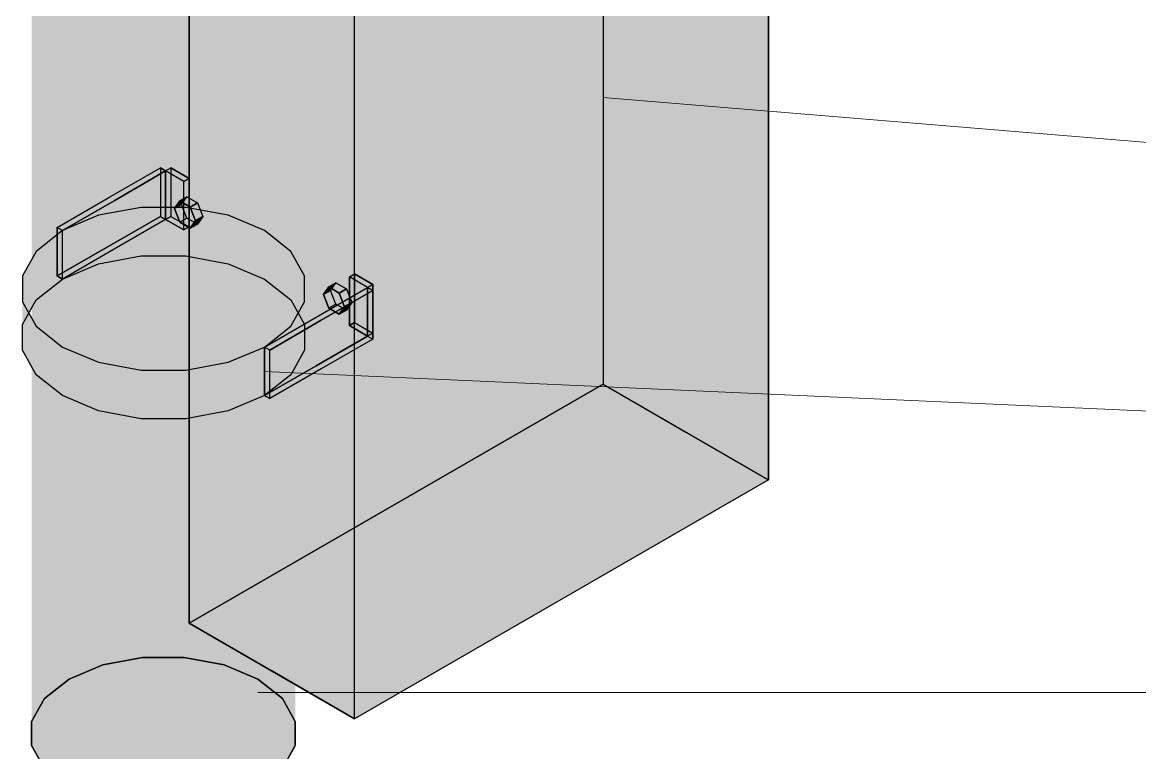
# Model space of a CAD drawing. Header units: metres. Extents: x 0 to 18.2, y -10 to 8.9.
# Drawn here: x 15.216 to 15.801, y 0.657 to 1.039 of the extents above; entities that cross this region are included whole.
import ezdxf

# ---------------------------------------------------------------- set-up
doc = ezdxf.new("R2010")
doc.units = ezdxf.units.M
doc.header["$LTSCALE"] = 0.25
doc.layers.add('ISO-ARISTAS', color=8, linetype='CONTINUOUS')
doc.layers.add('ISO-CONCRETO-SUP', color=254, linetype='CONTINUOUS', true_color=0xe8e8e8)
doc.layers.add('LLAMADAS', color=30, linetype='CONTINUOUS', lineweight=18)

msp = doc.modelspace()

# ---------------------------------------------------------------- linework, layer by layer
at = {"layer": 'ISO-ARISTAS', "color": 250}
for p, q in [((15.30359, 0.98759), (15.30359, 1.25019)), ((15.30359, 1.25019), (15.30359, 0.98759)), ((15.39019, 0.93759), (15.39019, 1.20019)), ((15.39019, 0.93759), (15.39019, 1.20019)), ((15.5201, 1.1322), (15.5201, 1.03814)), ((15.5201, 1.1322), (15.5201, 1.03814)), ((15.5201, 1.1322), (15.5201, 1.03814)), ((15.5201, 1.1322), (15.5201, 1.03814)), ((15.5201, 1.11259), (15.5201, 0.85)), ((15.5201, 1.11259), (15.5201, 0.85)), ((15.30359, 1.0072), (15.30359, 1.10127)), ((15.30359, 1.0072), (15.30359, 1.10127)), ((15.30359, 1.10127), (15.30359, 1.0072)), ((15.30359, 1.10127), (15.30359, 1.0072)), ((15.6067, 0.98814), (15.6067, 1.0822)), ((15.6067, 0.98814), (15.6067, 1.0822)), ((15.6067, 1.0822), (15.6067, 0.98814)), ((15.6067, 1.0822), (15.6067, 0.98814)), ((15.6067, 0.8), (15.6067, 1.06259)), ((15.6067, 1.06259), (15.6067, 0.8)), ((15.39019, 0.9572), (15.39019, 1.05127)), ((15.39019, 0.9572), (15.39019, 1.05127)), ((15.39019, 0.9572), (15.39019, 1.05127)), ((15.39019, 0.9572), (15.39019, 1.05127)), ((15.5201, 1.03814), (15.5201, 0.94407)), ((15.5201, 1.03814), (15.5201, 0.94407)), ((15.5201, 1.03814), (15.5201, 0.94407)), ((15.5201, 1.03814), (15.5201, 0.94407)), ((15.30359, 0.91314), (15.30359, 1.0072)), ((15.30359, 0.91314), (15.30359, 1.0072)), ((15.30359, 1.0072), (15.30359, 0.91314)), ((15.30359, 1.0072), (15.30359, 0.91314)), ((15.6067, 0.89407), (15.6067, 0.98814)), ((15.6067, 0.89407), (15.6067, 0.98814)), ((15.6067, 0.98814), (15.6067, 0.89407)), ((15.6067, 0.98814), (15.6067, 0.89407)), ((15.30359, 0.725), (15.30359, 0.98759)), ((15.30359, 0.98759), (15.30359, 0.725)), ((15.26158, 0.94762), (15.28856, 0.9632)), ((15.26158, 0.94762), (15.28856, 0.9632)), ((15.26433, 0.94603), (15.29131, 0.96161)), ((15.29131, 0.96161), (15.26433, 0.94603)), ((15.29131, 0.96161), (15.28856, 0.9632)), ((15.28856, 0.9632), (15.28856, 0.9378)), ((15.28856, 0.9632), (15.28856, 0.9378)), ((15.28856, 0.9632), (15.29131, 0.96161)), ((15.29131, 0.96161), (15.29406, 0.9632)), ((15.29131, 0.96161), (15.29406, 0.9632)), ((15.29131, 0.93621), (15.29131, 0.96161)), ((15.29131, 0.93621), (15.29131, 0.96161)), ((15.30084, 0.95611), (15.29131, 0.96161)), ((15.29131, 0.96161), (15.29131, 0.93621)), ((15.29131, 0.96161), (15.29131, 0.93621)), ((15.30084, 0.95611), (15.29131, 0.96161)), ((15.29406, 0.9632), (15.29406, 0.9378)), ((15.30359, 0.9577), (15.29406, 0.9632)), ((15.29406, 0.9632), (15.29406, 0.9378)), ((15.29406, 0.9632), (15.30359, 0.9577)), ((15.30084, 0.95611), (15.30359, 0.9577)), ((15.30359, 0.9577), (15.30084, 0.95611)), ((15.30084, 0.93071), (15.30084, 0.95611)), ((15.30084, 0.93071), (15.30084, 0.95611)), ((15.30359, 0.9323), (15.30359, 0.9577)), ((15.30359, 0.9577), (15.30359, 0.9323)), ((15.39019, 0.86314), (15.39019, 0.9572)), ((15.39019, 0.86314), (15.39019, 0.9572)), ((15.39019, 0.86314), (15.39019, 0.9572)), ((15.39019, 0.86314), (15.39019, 0.9572)), ((15.23459, 0.93204), (15.26158, 0.94762)), ((15.23459, 0.93204), (15.26158, 0.94762)), ((15.3024, 0.94806), (15.29867, 0.94591)), ((15.29867, 0.94591), (15.3024, 0.94806)), ((15.29962, 0.94412), (15.3024, 0.94806)), ((15.29962, 0.94412), (15.3024, 0.94806)), ((15.3024, 0.94806), (15.30795, 0.94486)), ((15.3024, 0.94806), (15.30795, 0.94486)), ((15.23734, 0.93045), (15.26433, 0.94603)), ((15.26433, 0.94603), (15.23734, 0.93045)), ((15.27848, 0.94255), (15.25625, 0.93838)), ((15.30185, 0.94255), (15.27848, 0.94255)), ((15.29867, 0.94591), (15.2959, 0.94197)), ((15.2959, 0.94197), (15.29867, 0.94591)), ((15.29962, 0.94412), (15.2959, 0.94197)), ((15.2959, 0.94197), (15.29962, 0.94412)), ((15.2959, 0.94197), (15.29867, 0.93481)), ((15.29867, 0.93481), (15.2959, 0.94197)), ((15.29867, 0.94591), (15.30422, 0.94271)), ((15.30422, 0.94271), (15.29867, 0.94591)), ((15.3024, 0.93696), (15.29962, 0.94412)), ((15.3024, 0.93696), (15.29962, 0.94412)), ((15.32408, 0.93838), (15.30185, 0.94255)), ((15.30795, 0.94486), (15.30422, 0.94271)), ((15.30422, 0.94271), (15.30795, 0.94486)), ((15.30422, 0.94271), (15.307, 0.93556)), ((15.307, 0.93556), (15.30422, 0.94271)), ((15.30795, 0.94486), (15.31072, 0.93771)), ((15.30795, 0.94486), (15.31072, 0.93771)), ((15.5201, 0.94407), (15.5201, 0.85)), ((15.5201, 0.94407), (15.5201, 0.85)), ((15.5201, 0.94407), (15.5201, 0.85)), ((15.5201, 0.94407), (15.5201, 0.85)), ((15.25625, 0.93838), (15.23734, 0.93045)), ((15.26158, 0.92222), (15.28856, 0.9378)), ((15.28856, 0.9378), (15.26158, 0.92222)), ((15.29131, 0.93621), (15.26433, 0.92063)), ((15.29131, 0.93621), (15.26433, 0.92063)), ((15.28856, 0.9378), (15.29131, 0.93621)), ((15.28856, 0.9378), (15.29131, 0.93621)), ((15.29131, 0.93621), (15.29406, 0.9378)), ((15.29406, 0.9378), (15.29131, 0.93621)), ((15.30084, 0.93071), (15.29131, 0.93621)), ((15.29131, 0.93621), (15.30084, 0.93071)), ((15.29406, 0.9378), (15.30359, 0.9323)), ((15.29406, 0.9378), (15.30359, 0.9323)), ((15.29867, 0.93481), (15.3024, 0.93696)), ((15.3024, 0.93696), (15.29867, 0.93481)), ((15.30795, 0.93376), (15.3024, 0.93696)), ((15.30795, 0.93376), (15.3024, 0.93696)), ((15.30422, 0.93161), (15.307, 0.93556)), ((15.307, 0.93556), (15.30422, 0.93161)), ((15.307, 0.93556), (15.31072, 0.93771)), ((15.31072, 0.93771), (15.307, 0.93556)), ((15.31072, 0.93771), (15.30795, 0.93376)), ((15.31072, 0.93771), (15.30795, 0.93376)), ((15.34299, 0.93045), (15.32408, 0.93838)), ((15.39019, 0.675), (15.39019, 0.93759)), ((15.39019, 0.675), (15.39019, 0.93759)), ((15.23734, 0.93045), (15.2236, 0.91953)), ((15.23459, 0.90664), (15.23459, 0.93204)), ((15.23734, 0.93045), (15.23459, 0.93204)), ((15.23734, 0.93045), (15.23459, 0.93204)), ((15.23459, 0.93204), (15.23459, 0.90664)), ((15.23734, 0.90505), (15.23734, 0.93045)), ((15.23734, 0.90505), (15.23734, 0.93045)), ((15.29867, 0.93481), (15.30422, 0.93161)), ((15.30422, 0.93161), (15.29867, 0.93481)), ((15.30359, 0.9323), (15.30084, 0.93071)), ((15.30359, 0.9323), (15.30084, 0.93071)), ((15.30422, 0.93161), (15.30795, 0.93376)), ((15.30795, 0.93376), (15.30422, 0.93161)), ((15.35673, 0.91953), (15.34299, 0.93045)), ((15.2236, 0.91953), (15.21638, 0.9067)), ((15.23459, 0.90664), (15.26158, 0.92222)), ((15.26158, 0.92222), (15.23459, 0.90664)), ((15.26433, 0.92063), (15.23734, 0.90505)), ((15.26433, 0.92063), (15.23734, 0.90505)), ((15.36396, 0.9067), (15.35673, 0.91953)), ((15.23734, 0.90505), (15.25625, 0.91298)), ((15.25625, 0.91298), (15.27848, 0.91715)), ((15.27848, 0.91715), (15.30185, 0.91715)), ((15.30185, 0.91715), (15.32408, 0.91298)), ((15.30359, 0.81907), (15.30359, 0.91314)), ((15.30359, 0.81907), (15.30359, 0.91314)), ((15.30359, 0.91314), (15.30359, 0.81907)), ((15.30359, 0.91314), (15.30359, 0.81907)), ((15.32408, 0.91298), (15.34299, 0.90505)), ((15.21638, 0.9067), (15.21638, 0.8932)), ((15.23734, 0.90505), (15.23459, 0.90664)), ((15.23459, 0.90664), (15.23734, 0.90505)), ((15.36396, 0.8932), (15.36396, 0.9067)), ((15.38744, 0.90611), (15.39019, 0.9077)), ((15.38744, 0.90611), (15.39019, 0.9077)), ((15.38744, 0.88071), (15.38744, 0.90611)), ((15.39697, 0.90061), (15.38744, 0.90611)), ((15.38744, 0.90611), (15.38744, 0.88071)), ((15.39697, 0.90061), (15.38744, 0.90611)), ((15.39019, 0.9077), (15.39019, 0.8823)), ((15.39972, 0.9022), (15.39019, 0.9077)), ((15.39019, 0.9077), (15.39019, 0.8823)), ((15.39019, 0.9077), (15.39972, 0.9022)), ((15.2236, 0.89413), (15.23734, 0.90505)), ((15.34299, 0.90505), (15.35673, 0.89413)), ((15.36998, 0.88503), (15.39697, 0.90061)), ((15.36998, 0.88503), (15.39697, 0.90061)), ((15.37661, 0.90091), (15.37384, 0.89697)), ((15.37384, 0.89697), (15.37661, 0.90091)), ((15.38034, 0.90306), (15.37661, 0.90091)), ((15.37661, 0.90091), (15.38034, 0.90306)), ((15.37661, 0.90091), (15.38216, 0.89771)), ((15.38216, 0.89771), (15.37661, 0.90091)), ((15.37756, 0.89912), (15.38034, 0.90306)), ((15.37756, 0.89912), (15.38034, 0.90306)), ((15.38034, 0.90306), (15.38589, 0.89986)), ((15.38034, 0.90306), (15.38589, 0.89986)), ((15.39697, 0.90061), (15.39972, 0.9022)), ((15.39972, 0.9022), (15.39697, 0.90061)), ((15.39697, 0.87521), (15.39697, 0.90061)), ((15.39697, 0.87521), (15.39697, 0.90061)), ((15.39972, 0.89903), (15.39697, 0.90061)), ((15.39697, 0.90061), (15.39697, 0.87521)), ((15.39697, 0.90061), (15.39697, 0.87521)), ((15.39697, 0.90061), (15.39972, 0.89903)), ((15.39972, 0.8768), (15.39972, 0.9022)), ((15.39972, 0.9022), (15.39972, 0.8768)), ((15.37273, 0.88344), (15.39972, 0.89903)), ((15.39972, 0.89903), (15.37273, 0.88344)), ((15.37756, 0.89912), (15.37384, 0.89697)), ((15.37384, 0.89697), (15.37756, 0.89912)), ((15.37384, 0.89697), (15.37661, 0.88981)), ((15.37661, 0.88981), (15.37384, 0.89697)), ((15.38034, 0.89196), (15.37756, 0.89912)), ((15.38034, 0.89196), (15.37756, 0.89912)), ((15.38589, 0.89986), (15.38216, 0.89771)), ((15.38216, 0.89771), (15.38589, 0.89986)), ((15.38216, 0.89771), (15.38494, 0.89056)), ((15.38494, 0.89056), (15.38216, 0.89771)), ((15.38589, 0.89986), (15.38866, 0.89271)), ((15.38589, 0.89986), (15.38866, 0.89271)), ((15.39972, 0.87363), (15.39972, 0.89903)), ((15.39972, 0.89903), (15.39972, 0.87363)), ((15.21638, 0.8813), (15.2236, 0.89413)), ((15.21638, 0.8932), (15.2236, 0.88037)), ((15.35673, 0.89413), (15.36396, 0.8813)), ((15.35673, 0.88037), (15.36396, 0.8932)), ((15.37661, 0.88981), (15.38034, 0.89196)), ((15.38034, 0.89196), (15.37661, 0.88981)), ((15.37661, 0.88981), (15.38216, 0.88661)), ((15.38216, 0.88661), (15.37661, 0.88981)), ((15.38589, 0.88876), (15.38034, 0.89196)), ((15.38589, 0.88876), (15.38034, 0.89196)), ((15.38216, 0.88661), (15.38494, 0.89056)), ((15.38494, 0.89056), (15.38216, 0.88661)), ((15.38216, 0.88661), (15.38589, 0.88876)), ((15.38589, 0.88876), (15.38216, 0.88661)), ((15.38494, 0.89056), (15.38866, 0.89271)), ((15.38866, 0.89271), (15.38494, 0.89056)), ((15.38866, 0.89271), (15.38589, 0.88876)), ((15.38866, 0.89271), (15.38589, 0.88876)), ((15.6067, 0.8), (15.6067, 0.89407)), ((15.6067, 0.8), (15.6067, 0.89407)), ((15.6067, 0.89407), (15.6067, 0.8)), ((15.6067, 0.89407), (15.6067, 0.8)), ((15.34299, 0.86945), (15.36998, 0.88503)), ((15.34299, 0.86945), (15.36998, 0.88503)), ((15.34574, 0.86786), (15.37273, 0.88344)), ((15.37273, 0.88344), (15.34574, 0.86786)), ((15.21638, 0.8678), (15.21638, 0.8813)), ((15.2236, 0.88037), (15.23734, 0.86945)), ((15.34299, 0.86945), (15.35673, 0.88037)), ((15.36396, 0.8813), (15.36396, 0.8678)), ((15.38744, 0.88071), (15.39019, 0.8823)), ((15.39019, 0.8823), (15.38744, 0.88071)), ((15.39697, 0.87521), (15.38744, 0.88071)), ((15.38744, 0.88071), (15.39697, 0.87521)), ((15.39019, 0.8823), (15.39972, 0.8768)), ((15.39019, 0.8823), (15.39972, 0.8768)), ((15.39972, 0.8768), (15.39697, 0.87521)), ((15.39972, 0.8768), (15.39697, 0.87521)), ((15.36998, 0.85963), (15.39697, 0.87521)), ((15.39697, 0.87521), (15.36998, 0.85963)), ((15.39972, 0.87363), (15.37273, 0.85804)), ((15.39972, 0.87363), (15.37273, 0.85804)), ((15.39697, 0.87521), (15.39972, 0.87363)), ((15.39697, 0.87521), (15.39972, 0.87363)), ((15.2236, 0.85497), (15.21638, 0.8678)), ((15.23734, 0.86945), (15.25625, 0.86152)), ((15.32408, 0.86152), (15.34299, 0.86945)), ((15.34299, 0.84405), (15.34299, 0.86945)), ((15.34574, 0.86786), (15.34299, 0.86945)), ((15.34574, 0.86786), (15.34299, 0.86945)), ((15.34299, 0.86945), (15.34299, 0.84405)), ((15.34574, 0.84246), (15.34574, 0.86786)), ((15.34574, 0.84246), (15.34574, 0.86786)), ((15.36396, 0.8678), (15.35673, 0.85497)), ((15.25625, 0.86152), (15.27848, 0.85735)), ((15.30185, 0.85735), (15.32408, 0.86152)), ((15.34299, 0.84405), (15.36998, 0.85963)), ((15.36998, 0.85963), (15.34299, 0.84405)), ((15.39019, 0.76907), (15.39019, 0.86314)), ((15.39019, 0.76907), (15.39019, 0.86314)), ((15.39019, 0.76907), (15.39019, 0.86314)), ((15.39019, 0.76907), (15.39019, 0.86314)), ((15.23734, 0.84405), (15.2236, 0.85497)), ((15.27848, 0.85735), (15.30185, 0.85735)), ((15.35673, 0.85497), (15.34299, 0.84405)), ((15.37273, 0.85804), (15.34574, 0.84246)), ((15.37273, 0.85804), (15.34574, 0.84246)), ((15.30359, 0.725), (15.5201, 0.85)), ((15.5201, 0.85), (15.30359, 0.725)), ((15.44793, 0.80833), (15.5201, 0.85)), ((15.44793, 0.80833), (15.5201, 0.85)), ((15.5201, 0.85), (15.44793, 0.80833)), ((15.5201, 0.85), (15.44793, 0.80833)), ((15.5201, 0.85), (15.5634, 0.825)), ((15.5201, 0.85), (15.5634, 0.825)), ((15.5201, 0.85), (15.5634, 0.825)), ((15.5201, 0.85), (15.5634, 0.825)), ((15.5201, 0.85), (15.6067, 0.8)), ((15.5201, 0.85), (15.6067, 0.8)), ((15.25625, 0.83612), (15.23734, 0.84405)), ((15.34299, 0.84405), (15.32408, 0.83612)), ((15.34574, 0.84246), (15.34299, 0.84405)), ((15.34299, 0.84405), (15.34574, 0.84246)), ((15.27848, 0.83195), (15.25625, 0.83612)), ((15.32408, 0.83612), (15.30185, 0.83195)), ((15.30185, 0.83195), (15.27848, 0.83195)), ((15.5634, 0.825), (15.6067, 0.8)), ((15.5634, 0.825), (15.6067, 0.8)), ((15.5634, 0.825), (15.6067, 0.8)), ((15.5634, 0.825), (15.6067, 0.8)), ((15.30359, 0.725), (15.30359, 0.81907)), ((15.30359, 0.725), (15.30359, 0.81907)), ((15.30359, 0.81907), (15.30359, 0.725)), ((15.30359, 0.81907), (15.30359, 0.725)), ((15.37576, 0.76667), (15.44793, 0.80833)), ((15.37576, 0.76667), (15.44793, 0.80833)), ((15.44793, 0.80833), (15.37576, 0.76667)), ((15.44793, 0.80833), (15.37576, 0.76667)), ((15.6067, 0.8), (15.39019, 0.675)), ((15.6067, 0.8), (15.39019, 0.675)), ((15.6067, 0.8), (15.53453, 0.75833)), ((15.6067, 0.8), (15.53453, 0.75833)), ((15.6067, 0.8), (15.53453, 0.75833)), ((15.6067, 0.8), (15.53453, 0.75833)), ((15.30359, 0.725), (15.37576, 0.76667)), ((15.30359, 0.725), (15.37576, 0.76667)), ((15.37576, 0.76667), (15.30359, 0.725)), ((15.37576, 0.76667), (15.30359, 0.725)), ((15.39019, 0.675), (15.39019, 0.76907)), ((15.39019, 0.675), (15.39019, 0.76907)), ((15.39019, 0.675), (15.39019, 0.76907)), ((15.39019, 0.675), (15.39019, 0.76907)), ((15.53453, 0.75833), (15.46236, 0.71667)), ((15.53453, 0.75833), (15.46236, 0.71667)), ((15.53453, 0.75833), (15.46236, 0.71667)), ((15.53453, 0.75833), (15.46236, 0.71667)), ((15.39019, 0.675), (15.30359, 0.725)), ((15.34689, 0.7), (15.30359, 0.725)), ((15.34689, 0.7), (15.30359, 0.725)), ((15.30359, 0.725), (15.34689, 0.7)), ((15.30359, 0.725), (15.34689, 0.7)), ((15.30359, 0.725), (15.39019, 0.675)), ((15.46236, 0.71667), (15.39019, 0.675)), ((15.46236, 0.71667), (15.39019, 0.675)), ((15.46236, 0.71667), (15.39019, 0.675)), ((15.46236, 0.71667), (15.39019, 0.675)), ((15.25847, 0.70316), (15.2408, 0.69575)), ((15.2408, 0.69575), (15.25847, 0.70316)), ((15.27925, 0.70706), (15.25847, 0.70316)), ((15.25847, 0.70316), (15.27925, 0.70706)), ((15.30109, 0.70706), (15.27925, 0.70706)), ((15.27925, 0.70706), (15.30109, 0.70706)), ((15.32186, 0.70316), (15.30109, 0.70706)), ((15.30109, 0.70706), (15.32186, 0.70316)), ((15.33953, 0.69575), (15.32186, 0.70316)), ((15.32186, 0.70316), (15.33953, 0.69575)), ((15.2408, 0.69575), (15.22796, 0.68555)), ((15.22796, 0.68555), (15.2408, 0.69575)), ((15.35237, 0.68555), (15.33953, 0.69575)), ((15.33953, 0.69575), (15.35237, 0.68555)), ((15.39019, 0.675), (15.34689, 0.7)), ((15.39019, 0.675), (15.34689, 0.7)), ((15.34689, 0.7), (15.39019, 0.675)), ((15.34689, 0.7), (15.39019, 0.675)), ((15.22796, 0.68555), (15.22122, 0.67356)), ((15.22122, 0.67356), (15.22796, 0.68555)), ((15.35912, 0.67356), (15.35237, 0.68555)), ((15.35237, 0.68555), (15.35912, 0.67356)), ((15.22122, 0.67356), (15.22122, 0.66094)), ((15.22122, 0.66094), (15.22122, 0.67356)), ((15.35912, 0.66094), (15.35912, 0.67356)), ((15.35912, 0.67356), (15.35912, 0.66094)), ((15.22122, 0.66094), (15.22796, 0.64895)), ((15.22796, 0.64895), (15.22122, 0.66094)), ((15.35237, 0.64895), (15.35912, 0.66094)), ((15.35912, 0.66094), (15.35237, 0.64895))]:
    msp.add_line(p, q, dxfattribs=at)
at = {"layer": 'ISO-CONCRETO-SUP', "true_color": 0x575d65}
for points in [[(15.5201, 1.11259), (15.30359, 0.98759), (15.5201, 1.37519), (15.30359, 1.25019)], [(15.6067, 1.06259), (15.39019, 0.93759), (15.6067, 1.32519), (15.39019, 1.20019)], [(15.37576, 1.04887), (15.30359, 1.0072), (15.37576, 1.14294), (15.30359, 1.10127)], [(15.37576, 1.04887), (15.30359, 1.0072), (15.37576, 1.14294), (15.30359, 1.10127)], [(15.53453, 1.04054), (15.46236, 0.99887), (15.53453, 1.13461), (15.46236, 1.09294)], [(15.53453, 1.04054), (15.46236, 0.99887), (15.53453, 1.13461), (15.46236, 1.09294)], [(15.5201, 1.03814), (15.44793, 0.99647), (15.5201, 1.1322), (15.44793, 1.09054)], [(15.5201, 1.03814), (15.44793, 0.99647), (15.5201, 1.1322), (15.44793, 1.09054)], [(15.5201, 0.85), (15.30359, 0.725), (15.5201, 1.11259), (15.30359, 0.98759)], [(15.46236, 0.99887), (15.39019, 0.9572), (15.46236, 1.09294), (15.39019, 1.05127)], [(15.46236, 0.99887), (15.39019, 0.9572), (15.46236, 1.09294), (15.39019, 1.05127)], [(15.44793, 0.99647), (15.37576, 0.9548), (15.44793, 1.09054), (15.37576, 1.04887)], [(15.44793, 0.99647), (15.37576, 0.9548), (15.44793, 1.09054), (15.37576, 1.04887)], [(15.6067, 0.98814), (15.53453, 0.94647), (15.6067, 1.0822), (15.53453, 1.04054)], [(15.6067, 0.98814), (15.53453, 0.94647), (15.6067, 1.0822), (15.53453, 1.04054)], [(15.6067, 0.8), (15.39019, 0.675), (15.6067, 1.06259), (15.39019, 0.93759)], [(15.37576, 0.9548), (15.30359, 0.91314), (15.37576, 1.04887), (15.30359, 1.0072)], [(15.37576, 0.9548), (15.30359, 0.91314), (15.37576, 1.04887), (15.30359, 1.0072)], [(15.53453, 0.94647), (15.46236, 0.9048), (15.53453, 1.04054), (15.46236, 0.99887)], [(15.53453, 0.94647), (15.46236, 0.9048), (15.53453, 1.04054), (15.46236, 0.99887)], [(15.5201, 0.94407), (15.44793, 0.9024), (15.5201, 1.03814), (15.44793, 0.99647)], [(15.5201, 0.94407), (15.44793, 0.9024), (15.5201, 1.03814), (15.44793, 0.99647)], [(15.44793, 0.9024), (15.37576, 0.86073), (15.44793, 0.99647), (15.37576, 0.9548)], [(15.44793, 0.9024), (15.37576, 0.86073), (15.44793, 0.99647), (15.37576, 0.9548)], [(15.46236, 0.9048), (15.39019, 0.86314), (15.46236, 0.99887), (15.39019, 0.9572)], [(15.46236, 0.9048), (15.39019, 0.86314), (15.46236, 0.99887), (15.39019, 0.9572)], [(15.6067, 0.89407), (15.53453, 0.8524), (15.6067, 0.98814), (15.53453, 0.94647)], [(15.6067, 0.89407), (15.53453, 0.8524), (15.6067, 0.98814), (15.53453, 0.94647)], [(15.37576, 0.86073), (15.30359, 0.81907), (15.37576, 0.9548), (15.30359, 0.91314)], [(15.37576, 0.86073), (15.30359, 0.81907), (15.37576, 0.9548), (15.30359, 0.91314)], [(15.5201, 0.85), (15.44793, 0.80833), (15.5201, 0.94407), (15.44793, 0.9024)], [(15.5201, 0.85), (15.44793, 0.80833), (15.5201, 0.94407), (15.44793, 0.9024)], [(15.53453, 0.8524), (15.46236, 0.81073), (15.53453, 0.94647), (15.46236, 0.9048)], [(15.53453, 0.8524), (15.46236, 0.81073), (15.53453, 0.94647), (15.46236, 0.9048)], [(15.44793, 0.80833), (15.37576, 0.76667), (15.44793, 0.9024), (15.37576, 0.86073)], [(15.44793, 0.80833), (15.37576, 0.76667), (15.44793, 0.9024), (15.37576, 0.86073)], [(15.46236, 0.81073), (15.39019, 0.76907), (15.46236, 0.9048), (15.39019, 0.86314)], [(15.46236, 0.81073), (15.39019, 0.76907), (15.46236, 0.9048), (15.39019, 0.86314)], [(15.6067, 0.8), (15.53453, 0.75833), (15.6067, 0.89407), (15.53453, 0.8524)], [(15.6067, 0.8), (15.53453, 0.75833), (15.6067, 0.89407), (15.53453, 0.8524)], [(15.37576, 0.76667), (15.30359, 0.725), (15.37576, 0.86073), (15.30359, 0.81907)], [(15.37576, 0.76667), (15.30359, 0.725), (15.37576, 0.86073), (15.30359, 0.81907)], [(15.53453, 0.75833), (15.46236, 0.71667), (15.53453, 0.8524), (15.46236, 0.81073)], [(15.53453, 0.75833), (15.46236, 0.71667), (15.53453, 0.8524), (15.46236, 0.81073)], [(15.46236, 0.71667), (15.39019, 0.675), (15.46236, 0.81073), (15.39019, 0.76907)], [(15.46236, 0.71667), (15.39019, 0.675), (15.46236, 0.81073), (15.39019, 0.76907)]]:
    msp.add_solid(points, dxfattribs=at)
at = {"layer": 'ISO-CONCRETO-SUP', "true_color": 0x616771}
for points in [[(15.30359, 0.98759), (15.39019, 0.93759), (15.30359, 1.25019), (15.39019, 1.20019)], [(15.5201, 1.03814), (15.5634, 1.01314), (15.5201, 1.1322), (15.5634, 1.1072)], [(15.5201, 1.03814), (15.5634, 1.01314), (15.5201, 1.1322), (15.5634, 1.1072)], [(15.5201, 0.85), (15.6067, 0.8), (15.5201, 1.11259), (15.6067, 1.06259)], [(15.5634, 1.01314), (15.6067, 0.98814), (15.5634, 1.1072), (15.6067, 1.0822)], [(15.5634, 1.01314), (15.6067, 0.98814), (15.5634, 1.1072), (15.6067, 1.0822)], [(15.30359, 1.0072), (15.34689, 0.9822), (15.30359, 1.10127), (15.34689, 1.07627)], [(15.30359, 1.0072), (15.34689, 0.9822), (15.30359, 1.10127), (15.34689, 1.07627)], [(15.34689, 0.9822), (15.39019, 0.9572), (15.34689, 1.07627), (15.39019, 1.05127)], [(15.34689, 0.9822), (15.39019, 0.9572), (15.34689, 1.07627), (15.39019, 1.05127)], [(15.5201, 0.94407), (15.5634, 0.91907), (15.5201, 1.03814), (15.5634, 1.01314)], [(15.5201, 0.94407), (15.5634, 0.91907), (15.5201, 1.03814), (15.5634, 1.01314)], [(15.5634, 0.91907), (15.6067, 0.89407), (15.5634, 1.01314), (15.6067, 0.98814)], [(15.5634, 0.91907), (15.6067, 0.89407), (15.5634, 1.01314), (15.6067, 0.98814)], [(15.30359, 0.91314), (15.34689, 0.88814), (15.30359, 1.0072), (15.34689, 0.9822)], [(15.30359, 0.91314), (15.34689, 0.88814), (15.30359, 1.0072), (15.34689, 0.9822)], [(15.30359, 0.725), (15.39019, 0.675), (15.30359, 0.98759), (15.39019, 0.93759)], [(15.34689, 0.88814), (15.39019, 0.86314), (15.34689, 0.9822), (15.39019, 0.9572)], [(15.34689, 0.88814), (15.39019, 0.86314), (15.34689, 0.9822), (15.39019, 0.9572)], [(15.5201, 0.85), (15.5634, 0.825), (15.5201, 0.94407), (15.5634, 0.91907)], [(15.5201, 0.85), (15.5634, 0.825), (15.5201, 0.94407), (15.5634, 0.91907)], [(15.5634, 0.825), (15.6067, 0.8), (15.5634, 0.91907), (15.6067, 0.89407)], [(15.5634, 0.825), (15.6067, 0.8), (15.5634, 0.91907), (15.6067, 0.89407)], [(15.30359, 0.81907), (15.34689, 0.79407), (15.30359, 0.91314), (15.34689, 0.88814)], [(15.30359, 0.81907), (15.34689, 0.79407), (15.30359, 0.91314), (15.34689, 0.88814)], [(15.34689, 0.79407), (15.39019, 0.76907), (15.34689, 0.88814), (15.39019, 0.86314)], [(15.34689, 0.79407), (15.39019, 0.76907), (15.34689, 0.88814), (15.39019, 0.86314)], [(15.30359, 0.725), (15.34689, 0.7), (15.30359, 0.81907), (15.34689, 0.79407)], [(15.30359, 0.725), (15.34689, 0.7), (15.30359, 0.81907), (15.34689, 0.79407)], [(15.34689, 0.7), (15.39019, 0.675), (15.34689, 0.79407), (15.39019, 0.76907)], [(15.34689, 0.7), (15.39019, 0.675), (15.34689, 0.79407), (15.39019, 0.76907)]]:
    msp.add_solid(points, dxfattribs=at)
at = {"layer": 'ISO-CONCRETO-SUP', "true_color": 0x8199b0}
for points in [[(15.22122, 1.13994), (15.22796, 1.12795), (15.22122, 1.04414), (15.22796, 1.03215)], [(15.35912, 1.05676), (15.35237, 1.06875), (15.35912, 0.96096), (15.35237, 0.97295)], [(15.22122, 1.04414), (15.22796, 1.03215), (15.22122, 0.94834), (15.22796, 0.93635)], [(15.35912, 0.96096), (15.35237, 0.97295), (15.35912, 0.86516), (15.35237, 0.87715)], [(15.22122, 0.94834), (15.22796, 0.93635), (15.22122, 0.85254), (15.22796, 0.84055)], [(15.35912, 0.86516), (15.35237, 0.87715), (15.35912, 0.76936), (15.35237, 0.78135)], [(15.22122, 0.85254), (15.22796, 0.84055), (15.22122, 0.75674), (15.22796, 0.74475)], [(15.35912, 0.76936), (15.35237, 0.78135), (15.35912, 0.67356), (15.35237, 0.68555)], [(15.22122, 0.75674), (15.22796, 0.74475), (15.22122, 0.66094), (15.22796, 0.64895)]]:
    msp.add_solid(points, dxfattribs=at)
at = {"layer": 'ISO-CONCRETO-SUP', "true_color": 0x6d8195}
for points in [[(15.35237, 1.12795), (15.35912, 1.13994), (15.35237, 1.03215), (15.35912, 1.04414)], [(15.22796, 1.06875), (15.22122, 1.05676), (15.22796, 0.97295), (15.22122, 0.96096)], [(15.35237, 1.03215), (15.35912, 1.04414), (15.35237, 0.93635), (15.35912, 0.94834)], [(15.22796, 0.97295), (15.22122, 0.96096), (15.22796, 0.87715), (15.22122, 0.86516)], [(15.35237, 0.93635), (15.35912, 0.94834), (15.35237, 0.84055), (15.35912, 0.85254)], [(15.22796, 0.87715), (15.22122, 0.86516), (15.22796, 0.78135), (15.22122, 0.76936)], [(15.35237, 0.84055), (15.35912, 0.85254), (15.35237, 0.74475), (15.35912, 0.75674)], [(15.22796, 0.78135), (15.22122, 0.76936), (15.22796, 0.68555), (15.22122, 0.67356)], [(15.35237, 0.74475), (15.35912, 0.75674), (15.35237, 0.64895), (15.35912, 0.66094)]]:
    msp.add_solid(points, dxfattribs=at)
at = {"layer": 'ISO-CONCRETO-SUP', "true_color": 0x8da7c1}
for points in [[(15.22796, 1.12795), (15.2408, 1.11775), (15.22796, 1.03215), (15.2408, 1.02195)], [(15.35237, 1.06875), (15.33953, 1.07895), (15.35237, 0.97295), (15.33953, 0.98315)], [(15.22796, 1.03215), (15.2408, 1.02195), (15.22796, 0.93635), (15.2408, 0.92615)], [(15.35237, 0.97295), (15.33953, 0.98315), (15.35237, 0.87715), (15.33953, 0.88735)], [(15.22796, 0.93635), (15.2408, 0.92615), (15.22796, 0.84055), (15.2408, 0.83035)], [(15.35237, 0.87715), (15.33953, 0.88735), (15.35237, 0.78135), (15.33953, 0.79155)], [(15.22796, 0.84055), (15.2408, 0.83035), (15.22796, 0.74475), (15.2408, 0.73455)], [(15.35237, 0.78135), (15.33953, 0.79155), (15.35237, 0.68555), (15.33953, 0.69575)], [(15.22796, 0.74475), (15.2408, 0.73455), (15.22796, 0.64895), (15.2408, 0.63875)]]:
    msp.add_solid(points, dxfattribs=at)
at = {"layer": 'ISO-CONCRETO-SUP', "true_color": 0x7c93a9}
for points in [[(15.33953, 1.11775), (15.35237, 1.12795), (15.33953, 1.02195), (15.35237, 1.03215)], [(15.2408, 1.07895), (15.22796, 1.06875), (15.2408, 0.98315), (15.22796, 0.97295)], [(15.33953, 1.02195), (15.35237, 1.03215), (15.33953, 0.92615), (15.35237, 0.93635)], [(15.2408, 0.98315), (15.22796, 0.97295), (15.2408, 0.88735), (15.22796, 0.87715)], [(15.33953, 0.92615), (15.35237, 0.93635), (15.33953, 0.83035), (15.35237, 0.84055)], [(15.2408, 0.88735), (15.22796, 0.87715), (15.2408, 0.79155), (15.22796, 0.78135)], [(15.33953, 0.83035), (15.35237, 0.84055), (15.33953, 0.73455), (15.35237, 0.74475)], [(15.2408, 0.79155), (15.22796, 0.78135), (15.2408, 0.69575), (15.22796, 0.68555)], [(15.33953, 0.73455), (15.35237, 0.74475), (15.33953, 0.63875), (15.35237, 0.64895)]]:
    msp.add_solid(points, dxfattribs=at)
at = {"layer": 'ISO-CONCRETO-SUP', "true_color": 0x95b1cc}
for points in [[(15.2408, 1.11775), (15.25847, 1.11034), (15.2408, 1.02195), (15.25847, 1.01454)], [(15.33953, 1.07895), (15.32186, 1.08636), (15.33953, 0.98315), (15.32186, 0.99056)], [(15.2408, 1.02195), (15.25847, 1.01454), (15.2408, 0.92615), (15.25847, 0.91874)], [(15.33953, 0.98315), (15.32186, 0.99056), (15.33953, 0.88735), (15.32186, 0.89476)], [(15.2408, 0.92615), (15.25847, 0.91874), (15.2408, 0.83035), (15.25847, 0.82294)], [(15.33953, 0.88735), (15.32186, 0.89476), (15.33953, 0.79155), (15.32186, 0.79896)], [(15.2408, 0.83035), (15.25847, 0.82294), (15.2408, 0.73455), (15.25847, 0.72714)], [(15.33953, 0.79155), (15.32186, 0.79896), (15.33953, 0.69575), (15.32186, 0.70316)], [(15.2408, 0.73455), (15.25847, 0.72714), (15.2408, 0.63875), (15.25847, 0.63134)]]:
    msp.add_solid(points, dxfattribs=at)
at = {"layer": 'ISO-CONCRETO-SUP', "true_color": 0x88a2bb}
for points in [[(15.32186, 1.11034), (15.33953, 1.11775), (15.32186, 1.01454), (15.33953, 1.02195)], [(15.25847, 1.08636), (15.2408, 1.07895), (15.25847, 0.99056), (15.2408, 0.98315)], [(15.32186, 1.01454), (15.33953, 1.02195), (15.32186, 0.91874), (15.33953, 0.92615)], [(15.25847, 0.99056), (15.2408, 0.98315), (15.25847, 0.89476), (15.2408, 0.88735)], [(15.32186, 0.91874), (15.33953, 0.92615), (15.32186, 0.82294), (15.33953, 0.83035)], [(15.25847, 0.89476), (15.2408, 0.88735), (15.25847, 0.79896), (15.2408, 0.79155)], [(15.32186, 0.82294), (15.33953, 0.83035), (15.32186, 0.72714), (15.33953, 0.73455)], [(15.25847, 0.79896), (15.2408, 0.79155), (15.25847, 0.70316), (15.2408, 0.69575)], [(15.32186, 0.72714), (15.33953, 0.73455), (15.32186, 0.63134), (15.33953, 0.63875)]]:
    msp.add_solid(points, dxfattribs=at)
at = {"layer": 'ISO-CONCRETO-SUP', "true_color": 0x99b6d1}
for points in [[(15.25847, 1.11034), (15.27925, 1.10644), (15.25847, 1.01454), (15.27925, 1.01064)], [(15.32186, 1.08636), (15.30109, 1.09026), (15.32186, 0.99056), (15.30109, 0.99446)], [(15.25847, 1.01454), (15.27925, 1.01064), (15.25847, 0.91874), (15.27925, 0.91484)], [(15.32186, 0.99056), (15.30109, 0.99446), (15.32186, 0.89476), (15.30109, 0.89866)], [(15.25847, 0.91874), (15.27925, 0.91484), (15.25847, 0.82294), (15.27925, 0.81904)], [(15.32186, 0.89476), (15.30109, 0.89866), (15.32186, 0.79896), (15.30109, 0.80286)], [(15.25847, 0.82294), (15.27925, 0.81904), (15.25847, 0.72714), (15.27925, 0.72324)], [(15.32186, 0.79896), (15.30109, 0.80286), (15.32186, 0.70316), (15.30109, 0.70706)], [(15.25847, 0.72714), (15.27925, 0.72324), (15.25847, 0.63134), (15.27925, 0.62744)]]:
    msp.add_solid(points, dxfattribs=at)
at = {"layer": 'ISO-CONCRETO-SUP', "true_color": 0x98b5d0}
for points in [[(15.27925, 1.10644), (15.30109, 1.10644), (15.27925, 1.01064), (15.30109, 1.01064)], [(15.30109, 1.09026), (15.27925, 1.09026), (15.30109, 0.99446), (15.27925, 0.99446)], [(15.27925, 1.01064), (15.30109, 1.01064), (15.27925, 0.91484), (15.30109, 0.91484)], [(15.30109, 0.99446), (15.27925, 0.99446), (15.30109, 0.89866), (15.27925, 0.89866)], [(15.27925, 0.91484), (15.30109, 0.91484), (15.27925, 0.81904), (15.30109, 0.81904)], [(15.30109, 0.89866), (15.27925, 0.89866), (15.30109, 0.80286), (15.27925, 0.80286)], [(15.27925, 0.81904), (15.30109, 0.81904), (15.27925, 0.72324), (15.30109, 0.72324)], [(15.30109, 0.80286), (15.27925, 0.80286), (15.30109, 0.70706), (15.27925, 0.70706)], [(15.27925, 0.72324), (15.30109, 0.72324), (15.27925, 0.62744), (15.30109, 0.62744)]]:
    msp.add_solid(points, dxfattribs=at)
at = {"layer": 'ISO-CONCRETO-SUP', "true_color": 0x92aec8}
for points in [[(15.30109, 1.10644), (15.32186, 1.11034), (15.30109, 1.01064), (15.32186, 1.01454)], [(15.27925, 1.09026), (15.25847, 1.08636), (15.27925, 0.99446), (15.25847, 0.99056)], [(15.30109, 1.01064), (15.32186, 1.01454), (15.30109, 0.91484), (15.32186, 0.91874)], [(15.27925, 0.99446), (15.25847, 0.99056), (15.27925, 0.89866), (15.25847, 0.89476)], [(15.30109, 0.91484), (15.32186, 0.91874), (15.30109, 0.81904), (15.32186, 0.82294)], [(15.27925, 0.89866), (15.25847, 0.89476), (15.27925, 0.80286), (15.25847, 0.79896)], [(15.30109, 0.81904), (15.32186, 0.82294), (15.30109, 0.72324), (15.32186, 0.72714)], [(15.27925, 0.80286), (15.25847, 0.79896), (15.27925, 0.70706), (15.25847, 0.70316)], [(15.30109, 0.72324), (15.32186, 0.72714), (15.30109, 0.62744), (15.32186, 0.63134)]]:
    msp.add_solid(points, dxfattribs=at)
at = {"layer": 'ISO-CONCRETO-SUP', "true_color": 0x73889d}
for points in [[(15.22122, 1.05676), (15.22122, 1.04414), (15.22122, 0.96096), (15.22122, 0.94834)], [(15.35912, 1.04414), (15.35912, 1.05676), (15.35912, 0.94834), (15.35912, 0.96096)], [(15.22122, 0.96096), (15.22122, 0.94834), (15.22122, 0.86516), (15.22122, 0.85254)], [(15.35912, 0.94834), (15.35912, 0.96096), (15.35912, 0.85254), (15.35912, 0.86516)], [(15.22122, 0.86516), (15.22122, 0.85254), (15.22122, 0.76936), (15.22122, 0.75674)], [(15.35912, 0.85254), (15.35912, 0.86516), (15.35912, 0.75674), (15.35912, 0.76936)], [(15.22122, 0.76936), (15.22122, 0.75674), (15.22122, 0.67356), (15.22122, 0.66094)], [(15.35912, 0.75674), (15.35912, 0.76936), (15.35912, 0.66094), (15.35912, 0.67356)]]:
    msp.add_solid(points, dxfattribs=at)
at = {"layer": 'ISO-CONCRETO-SUP', "true_color": 0x9b3232}
for points in [[(15.28856, 0.9378), (15.26158, 0.92222), (15.28856, 0.9632), (15.26158, 0.94762)], [(15.29131, 0.93621), (15.26433, 0.92063), (15.29131, 0.96161), (15.26433, 0.94603)], [(15.29406, 0.9378), (15.29131, 0.93621), (15.29406, 0.9632), (15.29131, 0.96161)], [(15.30359, 0.9323), (15.30084, 0.93071), (15.30359, 0.9577), (15.30084, 0.95611)], [(15.26158, 0.92222), (15.23459, 0.90664), (15.26158, 0.94762), (15.23459, 0.93204)], [(15.26433, 0.92063), (15.23734, 0.90505), (15.26433, 0.94603), (15.23734, 0.93045)], [(15.39019, 0.8823), (15.38744, 0.88071), (15.39019, 0.9077), (15.38744, 0.90611)], [(15.39697, 0.87521), (15.36998, 0.85963), (15.39697, 0.90061), (15.36998, 0.88503)], [(15.39972, 0.8768), (15.39697, 0.87521), (15.39972, 0.9022), (15.39697, 0.90061)], [(15.39972, 0.87363), (15.37273, 0.85804), (15.39972, 0.89903), (15.37273, 0.88344)], [(15.36998, 0.85963), (15.34299, 0.84405), (15.36998, 0.88503), (15.34299, 0.86945)], [(15.37273, 0.85804), (15.34574, 0.84246), (15.37273, 0.88344), (15.34574, 0.86786)]]:
    msp.add_solid(points, dxfattribs=at)
at = {"layer": 'ISO-CONCRETO-SUP', "true_color": 0xc03e3e}
for points in [[(15.28856, 0.9632), (15.29131, 0.96161), (15.26158, 0.94762), (15.26433, 0.94603)], [(15.29406, 0.9632), (15.30359, 0.9577), (15.29131, 0.96161), (15.30084, 0.95611)], [(15.26158, 0.94762), (15.26433, 0.94603), (15.23459, 0.93204), (15.23734, 0.93045)], [(15.28856, 0.9378), (15.29131, 0.93621), (15.26158, 0.92222), (15.26433, 0.92063)], [(15.29406, 0.9378), (15.30359, 0.9323), (15.29131, 0.93621), (15.30084, 0.93071)], [(15.26158, 0.92222), (15.26433, 0.92063), (15.23459, 0.90664), (15.23734, 0.90505)], [(15.39019, 0.9077), (15.39972, 0.9022), (15.38744, 0.90611), (15.39697, 0.90061)], [(15.39697, 0.90061), (15.39972, 0.89903), (15.36998, 0.88503), (15.37273, 0.88344)], [(15.36998, 0.88503), (15.37273, 0.88344), (15.34299, 0.86945), (15.34574, 0.86786)], [(15.39019, 0.8823), (15.39972, 0.8768), (15.38744, 0.88071), (15.39697, 0.87521)], [(15.39697, 0.87521), (15.39972, 0.87363), (15.36998, 0.85963), (15.37273, 0.85804)], [(15.36998, 0.85963), (15.37273, 0.85804), (15.34299, 0.84405), (15.34574, 0.84246)]]:
    msp.add_solid(points, dxfattribs=at)
at = {"layer": 'ISO-CONCRETO-SUP', "true_color": 0xad3838}
for points in [[(15.28856, 0.9378), (15.29131, 0.93621), (15.28856, 0.9632), (15.29131, 0.96161)], [(15.29131, 0.93621), (15.30084, 0.93071), (15.29131, 0.96161), (15.30084, 0.95611)], [(15.29406, 0.9378), (15.30359, 0.9323), (15.29406, 0.9632), (15.30359, 0.9577)], [(15.23459, 0.90664), (15.23734, 0.90505), (15.23459, 0.93204), (15.23734, 0.93045)], [(15.38744, 0.88071), (15.39697, 0.87521), (15.38744, 0.90611), (15.39697, 0.90061)], [(15.39019, 0.8823), (15.39972, 0.8768), (15.39019, 0.9077), (15.39972, 0.9022)], [(15.39697, 0.87521), (15.39972, 0.87363), (15.39697, 0.90061), (15.39972, 0.89903)], [(15.34299, 0.84405), (15.34574, 0.84246), (15.34299, 0.86945), (15.34574, 0.86786)]]:
    msp.add_solid(points, dxfattribs=at)
at = {"layer": 'ISO-CONCRETO-SUP', "true_color": 0x35363b}
for points in [[(15.29962, 0.94412), (15.3024, 0.94806), (15.2959, 0.94197), (15.29867, 0.94591)], [(15.31072, 0.93771), (15.30795, 0.93376), (15.307, 0.93556), (15.30422, 0.93161)], [(15.37756, 0.89912), (15.38034, 0.90306), (15.37384, 0.89697), (15.37661, 0.90091)], [(15.38866, 0.89271), (15.38589, 0.88876), (15.38494, 0.89056), (15.38216, 0.88661)]]:
    msp.add_solid(points, dxfattribs=at)
at = {"layer": 'ISO-CONCRETO-SUP', "true_color": 0x52545b}
for points in [[(15.3024, 0.94806), (15.30795, 0.94486), (15.29867, 0.94591), (15.30422, 0.94271)], [(15.30795, 0.93376), (15.3024, 0.93696), (15.30422, 0.93161), (15.29867, 0.93481)], [(15.38034, 0.90306), (15.38589, 0.89986), (15.37661, 0.90091), (15.38216, 0.89771)], [(15.38589, 0.88876), (15.38034, 0.89196), (15.38216, 0.88661), (15.37661, 0.88981)]]:
    msp.add_solid(points, dxfattribs=at)
at = {"layer": 'ISO-CONCRETO-SUP', "true_color": 0x4a4c52}
for points in [[(15.31072, 0.93771), (15.29962, 0.94412), (15.3024, 0.94806)], [(15.31072, 0.93771), (15.3024, 0.94806), (15.30795, 0.94486)], [(15.307, 0.93556), (15.2959, 0.94197), (15.29867, 0.94591)], [(15.307, 0.93556), (15.29867, 0.93481), (15.2959, 0.94197)], [(15.307, 0.93556), (15.29867, 0.94591), (15.30422, 0.94271)], [(15.31072, 0.93771), (15.3024, 0.93696), (15.29962, 0.94412)], [(15.307, 0.93556), (15.30422, 0.93161), (15.29867, 0.93481)], [(15.31072, 0.93771), (15.30795, 0.93376), (15.3024, 0.93696)], [(15.38494, 0.89056), (15.37384, 0.89697), (15.37661, 0.90091)], [(15.38494, 0.89056), (15.37661, 0.90091), (15.38216, 0.89771)], [(15.38866, 0.89271), (15.37756, 0.89912), (15.38034, 0.90306)], [(15.38866, 0.89271), (15.38034, 0.90306), (15.38589, 0.89986)], [(15.38494, 0.89056), (15.37661, 0.88981), (15.37384, 0.89697)], [(15.38866, 0.89271), (15.38034, 0.89196), (15.37756, 0.89912)], [(15.38494, 0.89056), (15.38216, 0.88661), (15.37661, 0.88981)], [(15.38866, 0.89271), (15.38589, 0.88876), (15.38034, 0.89196)]]:
    msp.add_solid(points, dxfattribs=at)
at = {"layer": 'ISO-CONCRETO-SUP', "true_color": 0xae3939}
for points in [[(15.25625, 0.91298), (15.27848, 0.91715), (15.25625, 0.93838), (15.27848, 0.94255)], [(15.32408, 0.83612), (15.30185, 0.83195), (15.32408, 0.86152), (15.30185, 0.85735)]]:
    msp.add_solid(points, dxfattribs=at)
at = {"layer": 'ISO-CONCRETO-SUP', "true_color": 0xb53b3b}
for points in [[(15.27848, 0.91715), (15.30185, 0.91715), (15.27848, 0.94255), (15.30185, 0.94255)], [(15.30185, 0.83195), (15.27848, 0.83195), (15.30185, 0.85735), (15.27848, 0.85735)]]:
    msp.add_solid(points, dxfattribs=at)
at = {"layer": 'ISO-CONCRETO-SUP', "true_color": 0x4f5158}
for points in [[(15.3024, 0.93696), (15.29962, 0.94412), (15.29867, 0.93481), (15.2959, 0.94197)], [(15.30795, 0.94486), (15.31072, 0.93771), (15.30422, 0.94271), (15.307, 0.93556)], [(15.38034, 0.89196), (15.37756, 0.89912), (15.37661, 0.88981), (15.37384, 0.89697)], [(15.38589, 0.89986), (15.38866, 0.89271), (15.38216, 0.89771), (15.38494, 0.89056)]]:
    msp.add_solid(points, dxfattribs=at)
at = {"layer": 'ISO-CONCRETO-SUP', "true_color": 0xb63b3b}
for points in [[(15.30185, 0.91715), (15.32408, 0.91298), (15.30185, 0.94255), (15.32408, 0.93838)], [(15.27848, 0.83195), (15.25625, 0.83612), (15.27848, 0.85735), (15.25625, 0.86152)]]:
    msp.add_solid(points, dxfattribs=at)
at = {"layer": 'ISO-CONCRETO-SUP', "true_color": 0xa23535}
for points in [[(15.23734, 0.90505), (15.25625, 0.91298), (15.23734, 0.93045), (15.25625, 0.93838)], [(15.34299, 0.84405), (15.32408, 0.83612), (15.34299, 0.86945), (15.32408, 0.86152)]]:
    msp.add_solid(points, dxfattribs=at)
at = {"layer": 'ISO-CONCRETO-SUP', "true_color": 0xb13a3a}
for points in [[(15.32408, 0.91298), (15.34299, 0.90505), (15.32408, 0.93838), (15.34299, 0.93045)], [(15.25625, 0.83612), (15.23734, 0.84405), (15.25625, 0.86152), (15.23734, 0.86945)]]:
    msp.add_solid(points, dxfattribs=at)
at = {"layer": 'ISO-CONCRETO-SUP', "true_color": 0x933030}
for points in [[(15.2236, 0.89413), (15.23734, 0.90505), (15.2236, 0.91953), (15.23734, 0.93045)], [(15.35673, 0.85497), (15.34299, 0.84405), (15.35673, 0.88037), (15.34299, 0.86945)]]:
    msp.add_solid(points, dxfattribs=at)
at = {"layer": 'ISO-CONCRETO-SUP', "true_color": 0xa73636}
for points in [[(15.34299, 0.90505), (15.35673, 0.89413), (15.34299, 0.93045), (15.35673, 0.91953)], [(15.23734, 0.84405), (15.2236, 0.85497), (15.23734, 0.86945), (15.2236, 0.88037)]]:
    msp.add_solid(points, dxfattribs=at)
at = {"layer": 'ISO-CONCRETO-SUP', "true_color": 0x812a2a}
for points in [[(15.21638, 0.8813), (15.2236, 0.89413), (15.21638, 0.9067), (15.2236, 0.91953)], [(15.36396, 0.8678), (15.35673, 0.85497), (15.36396, 0.8932), (15.35673, 0.88037)]]:
    msp.add_solid(points, dxfattribs=at)
at = {"layer": 'ISO-CONCRETO-SUP', "true_color": 0x993232}
for points in [[(15.35673, 0.89413), (15.36396, 0.8813), (15.35673, 0.91953), (15.36396, 0.9067)], [(15.2236, 0.85497), (15.21638, 0.8678), (15.2236, 0.88037), (15.21638, 0.8932)]]:
    msp.add_solid(points, dxfattribs=at)
at = {"layer": 'ISO-CONCRETO-SUP', "true_color": 0x882c2c}
for points in [[(15.21638, 0.8678), (15.21638, 0.8813), (15.21638, 0.8932), (15.21638, 0.9067)], [(15.36396, 0.8813), (15.36396, 0.8678), (15.36396, 0.9067), (15.36396, 0.8932)]]:
    msp.add_solid(points, dxfattribs=at)
at = {"layer": 'ISO-CONCRETO-SUP', "true_color": 0x6b737d}
for points in [[(15.5201, 0.85), (15.6067, 0.8), (15.30359, 0.725), (15.39019, 0.675)], [(15.5201, 0.85), (15.5634, 0.825), (15.44793, 0.80833), (15.49123, 0.78333)], [(15.5201, 0.85), (15.5634, 0.825), (15.44793, 0.80833), (15.49123, 0.78333)], [(15.5634, 0.825), (15.6067, 0.8), (15.49123, 0.78333), (15.53453, 0.75833)], [(15.5634, 0.825), (15.6067, 0.8), (15.49123, 0.78333), (15.53453, 0.75833)], [(15.44793, 0.80833), (15.49123, 0.78333), (15.37576, 0.76667), (15.41906, 0.74167)], [(15.44793, 0.80833), (15.49123, 0.78333), (15.37576, 0.76667), (15.41906, 0.74167)], [(15.49123, 0.78333), (15.53453, 0.75833), (15.41906, 0.74167), (15.46236, 0.71667)], [(15.49123, 0.78333), (15.53453, 0.75833), (15.41906, 0.74167), (15.46236, 0.71667)], [(15.37576, 0.76667), (15.41906, 0.74167), (15.30359, 0.725), (15.34689, 0.7)], [(15.37576, 0.76667), (15.41906, 0.74167), (15.30359, 0.725), (15.34689, 0.7)], [(15.41906, 0.74167), (15.46236, 0.71667), (15.34689, 0.7), (15.39019, 0.675)], [(15.41906, 0.74167), (15.46236, 0.71667), (15.34689, 0.7), (15.39019, 0.675)]]:
    msp.add_solid(points, dxfattribs=at)
at = {"layer": 'ISO-CONCRETO-SUP', "true_color": 0xa1c0dd}
for points in [[(15.29017, 0.66725), (15.25847, 0.70316), (15.2408, 0.69575)], [(15.29017, 0.66725), (15.27925, 0.70706), (15.25847, 0.70316)], [(15.29017, 0.66725), (15.30109, 0.70706), (15.27925, 0.70706)], [(15.29017, 0.66725), (15.32186, 0.70316), (15.30109, 0.70706)], [(15.29017, 0.66725), (15.33953, 0.69575), (15.32186, 0.70316)], [(15.29017, 0.66725), (15.2408, 0.69575), (15.22796, 0.68555)], [(15.29017, 0.66725), (15.35237, 0.68555), (15.33953, 0.69575)], [(15.29017, 0.66725), (15.22796, 0.68555), (15.22122, 0.67356)], [(15.29017, 0.66725), (15.35912, 0.67356), (15.35237, 0.68555)], [(15.29017, 0.66725), (15.22122, 0.67356), (15.22122, 0.66094)], [(15.29017, 0.66725), (15.35912, 0.66094), (15.35912, 0.67356)], [(15.29017, 0.66725), (15.22122, 0.66094), (15.22796, 0.64895)], [(15.29017, 0.66725), (15.22796, 0.64895), (15.2408, 0.63875)], [(15.29017, 0.66725), (15.2408, 0.63875), (15.25847, 0.63134)], [(15.29017, 0.66725), (15.25847, 0.63134), (15.27925, 0.62744)], [(15.29017, 0.66725), (15.27925, 0.62744), (15.30109, 0.62744)], [(15.29017, 0.66725), (15.35237, 0.64895), (15.35912, 0.66094)], [(15.29017, 0.66725), (15.33953, 0.63875), (15.35237, 0.64895)], [(15.29017, 0.66725), (15.32186, 0.63134), (15.33953, 0.63875)], [(15.29017, 0.66725), (15.30109, 0.62744), (15.32186, 0.63134)]]:
    msp.add_solid(points, dxfattribs=at)
at = {"layer": 'LLAMADAS'}
for p, q in [((16.71, 0.90158), (15.5201, 1)), ((16.71, 0.79517), (15.34299, 0.85675)), ((16.71, 0.68875), (15.33953, 0.68875))]:
    msp.add_line(p, q, dxfattribs=at)
for points in [[(15.5201, 1), (15.53074, 0.99526), (15.53138, 1.00293)], [(15.34299, 0.85675), (15.35381, 0.85241), (15.35416, 0.8601)], [(15.33953, 0.68875), (15.35053, 0.6849), (15.35053, 0.6926)]]:
    msp.add_solid(points, dxfattribs=at)

doc.saveas('drawing.dxf')
